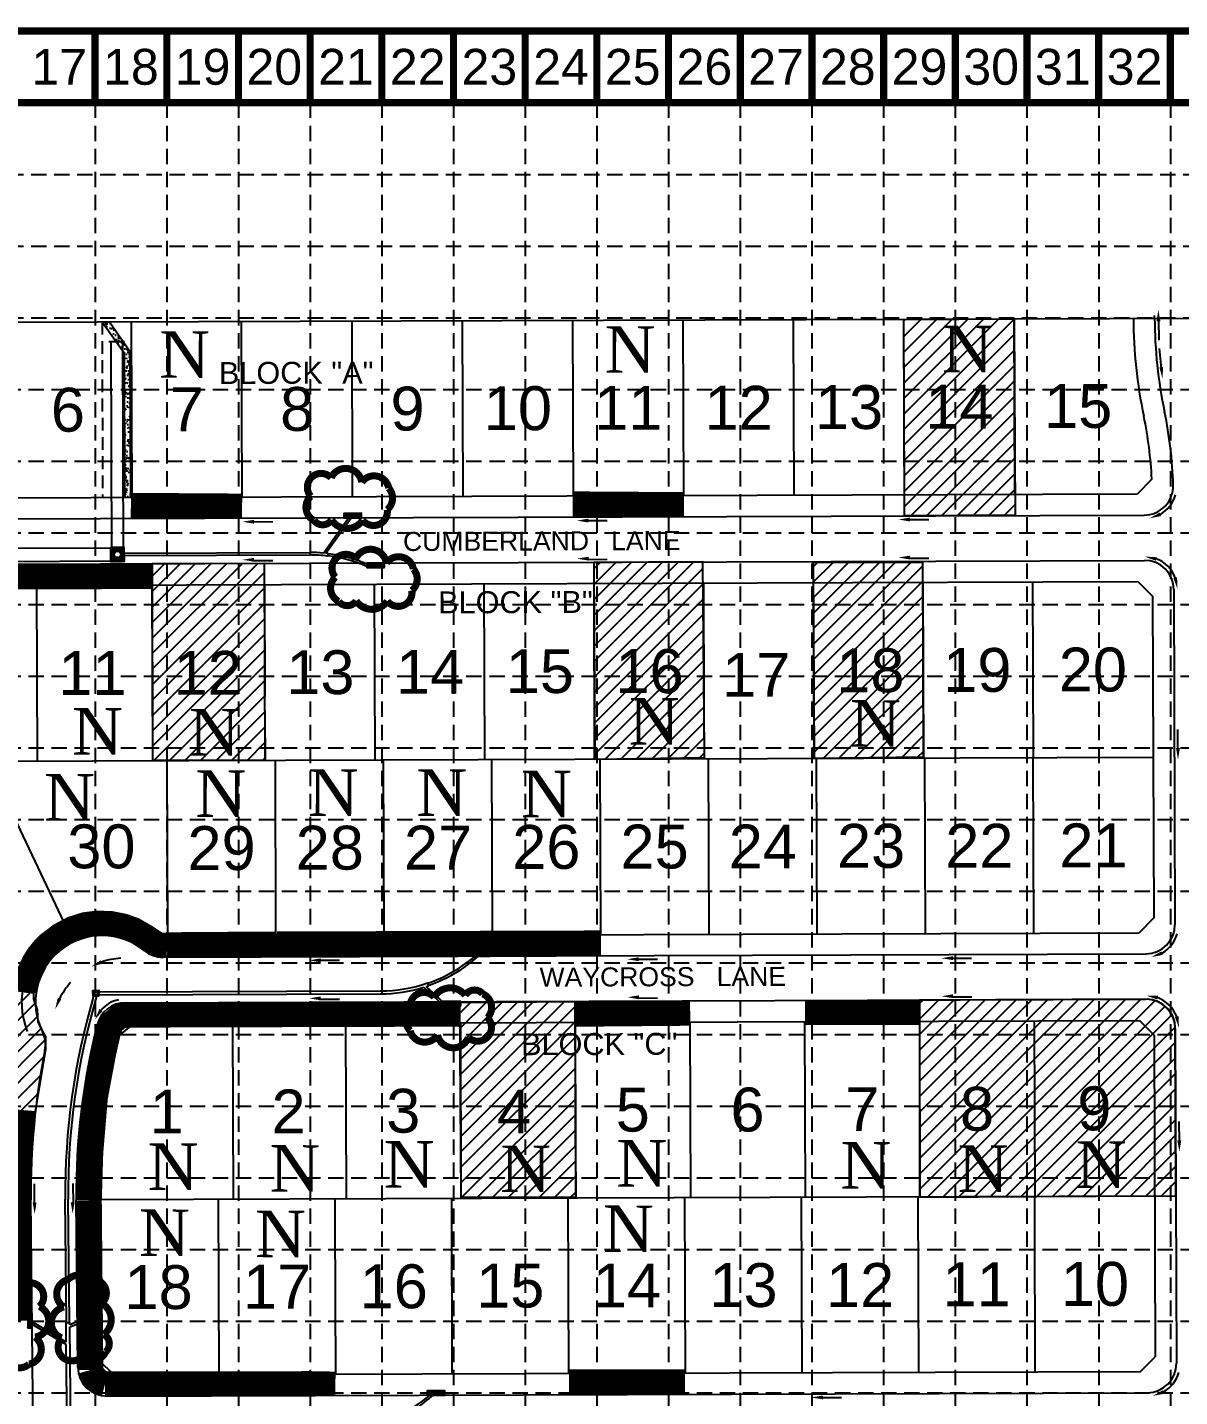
# Model space of a CAD drawing. Header units: feet. Extents: x 2468808 to 2471949, y 7110842 to 7112807.
# Drawn here: x 2469646 to 2470433, y 7111871 to 7112807 of the extents above; entities that cross this region are included whole.
import ezdxf
from ezdxf.enums import TextEntityAlignment as Align

# ---------------------------------------------------------------- set-up
doc = ezdxf.new("R2010")
doc.units = ezdxf.units.FT
doc.header["$LTSCALE"] = 35
doc.header["$MEASUREMENT"] = 0
doc.linetypes.add('HIDDEN', pattern=[0.375, 0.25, -0.125])
doc.linetypes.add('PHANTOM2', pattern=[3.15, 1.9, -0.25, 0.25, -0.25, 0.25, -0.25])
for name, color, linetype in [('AROW', 250, 'CONTINUOUS'), ('BASE', 7, 'CONTINUOUS'), ('BDY', 250, 'PHANTOM2'), ('BLOCKNO', 250, 'CONTINUOUS'), ('EROSION BLANKET', 84, 'CONTINUOUS'), ('ESMT', 250, 'HIDDEN'), ('EXSTM', 250, 'CONTINUOUS'), ('FLOW', 250, 'CONTINUOUS'), ('GRID', 254, 'HIDDEN'), ('INLET PROTECTION', 5, 'CONTINUOUS'), ('LOT', 250, 'CONTINUOUS'), ('LOTNO', 250, 'CONTINUOUS'), ('Newcastle homesites', 194, 'CONTINUOUS'), ('PVMT', 250, 'CONTINUOUS'), ('SODDED LOT', 2, 'CONTINUOUS'), ('SROW', 250, 'CONTINUOUS'), ('STM', 1, 'CONTINUOUS'), ('STRNAMES', 250, 'CONTINUOUS')]:
    doc.layers.add(name, color=color, linetype=linetype)
doc.styles.add('NEWCASTLE', font='TIMES.TTF')
doc.styles.get("Standard").update_dxf_attribs({"font": 'ARIAL.TTF'})
pattern_1 = [(45, (2469099.4552, 7111828.73352), (-0.176776695, 0.176776695), [])]
pattern_2 = [(135, (2470332.1461, 7111171.475), (-0.176776695, -0.176776695), [])]

# ---------------------------------------------------------------- blocks, each defined once
blk = doc.blocks.new('1DB')
at = {"layer": 'FLOW'}
for p, q in [((6.25, 13), (20.07, 13)), ((6.25, -13.5), (20.07, -13.5))]:
    blk.add_line(p, q, dxfattribs=at)
for points in [[(7.28, 11.68), (7.28, 14.32), (-0.62, 13)], [(7.28, -14.32), (7.28, -11.68), (-0.62, -13)]]:
    blk.add_solid(points, dxfattribs=at)

msp = doc.modelspace()

# ---------------------------------------------------------------- hatches: boundary and pattern name
at = {"layer": 'PVMT'}
h = msp.add_hatch(dxfattribs=at)
h.set_pattern_fill('CONCRETE', scale=15, angle=30, style=0)
h.set_pattern_definition([(75, (0.824, 3.074), (-7.50003414, 12.99044019), [2.1213, -4.24275, 1.06065, -6.3639, 2.1213, -5.30330343]), (165, (8.892, 8.598), (-12.99044019, -7.50003414), [2.121315, -3.18195, 1.06065, -5.30325, 2.121315, -7.42472343]), (93.43494882, (0, 0), (-7.4999999993, 12.990381057), [1.677, -6.708, 1.677, -6.708509835]), (146.5650512, (0, 0), (-7.500000005, 12.990381054), [1.677, -6.708, 1.677, -6.708509835]), (30, (-0.75, 1.299), (-7.5, 12.990381057), [0.75, -6, 1.5, -6, 0.75]), (30, (-1.875, 3.248), (-7.5, 12.990381057), [-2.25, 1.5, -6, 0, -5.25, 0]), (30, (-2.25, 3.897), (-7.5, 12.990381057), [-6, 0, -4.5, 1.5, -3, 0]), (30, (-3.375, 5.846), (-7.5, 12.990381057), [-3, 0, -3.75, 1.5, -6.75, 0]), (30, (-4.5, 7.794), (-7.5, 12.990381057), [-3, 1.5, -6, 1.5, -3, 0]), (30, (-6.375, 11.042), (-7.5, 12.990381057), [-2.25, 1.5, -3, 0, -8.25, 0]), (30, (-6.75, 11.691), (-7.5, 12.990381057), [-3, 0, -9, 1.5, -1.5, 0]), (120, (-0.85, 2.973), (-12.990381057, -7.5), [-4.5, 0, -4.5, 0, -6, 0]), (120, (1.949, 1.125), (-12.990381057, -7.5), [-2.25, 1.5, -6, 0, -5.25, 0]), (120, (3.248, 1.875), (-12.990381057, -7.5), [-6, 0, -5.25, 1.5, -2.25, 0]), (120, (10.392, 6), (-12.990381057, -7.5), [-3, 1.5, -7.5, 1.5, -1.5, 0]), (120, (0.549, 2.049), (-12.990381057, -7.5), [-4.5, 0, -5.25, 0, -5.25, 0]), (120, (1.848, 2.799), (-12.990381057, -7.5), [-3.75, 0, -8.25, 0, -3, 0]), (120, (2.772, 4.199), (-12.990381057, -7.5), [-7.5, 0, -2.25, 0, -5.25, 0]), (120, (4.172, 3.275), (-12.990381057, -7.5), [-6.75, 0, -3, 0, -3.75, 0]), (120, (4.346, 5.973), (-12.990381057, -7.5), [-6, 0, -2.25, 0, -6, 0]), (120, (4.62, 6.998), (-12.990381057, -7.5), [-6.75, 0, -3, 0, -5.25, 0]), (120, (7.145, 4.125), (-12.990381057, -7.5), [-9, 0, -3.75, 0, -2.25, 0]), (120, (6.669, 6.449), (-12.990381057, -7.5), [-3, 0, -6, 0, -6, 0]), (120, (7.694, 6.174), (-12.990381057, -7.5), [-6.75, 0, -3.75, 0, -4.5, 0]), (120, (8.718, 5.9), (-12.990381057, -7.5), [-6, 0, -4.5, 0, -4.5, 0]), (120, (9.642, 7.299), (-12.990381057, -7.5), [-4.5, 0, -4.5, 0, -6, 0]), (120, (10.566, 8.699), (-12.990381057, -7.5), [-6, 0, -3, 0, -6, 0]), (120, (10.841, 9.723), (-12.990381057, -7.5), [-2.25, 0, -9, 0, -3.75, 0])])
h.paths.add_polyline_path([(2469712.31, 7112485.53), (2469716.31, 7112485.54), (2469715.97, 7112585.54), (2469701.91, 7112605.49), (2469697.91, 7112605.48), (2469697.91, 7112604.22), (2469711.98, 7112584.27)])
at = {"layer": 'SODDED LOT'}
h = msp.add_hatch(dxfattribs=at)
h.set_pattern_fill('ANSI31', color=256, scale=60, style=0)
h.paths.add_polyline_path([(2471074.5, 7112290.24), (2471164.61, 7112290.54), (2471163.96, 7112435.01), (2471074.15, 7112434.66)])
edge = h.paths.add_edge_path()
edge.add_line((2471343.8, 7111971.44), (2471344.7, 7112114.95))
edge.add_line((2471344.7, 7112114.95), (2471539.87, 7112116.18))
edge.add_arc((2471539.99, 7112097.82), 18.36, 0.66518, 90.36264, ccw=False)
edge.add_line((2471558.35, 7112098.03), (2471558.44, 7111971.6))
edge.add_line((2471558.44, 7111971.6), (2471343.8, 7111971.44))
h.paths.add_polyline_path([(2471733.95, 7111796.93), (2471589.88, 7111797.21), (2471589.6, 7111707.83), (2471733.95, 7111707.27)])
h.paths.add_polyline_path([(2471256.55, 7111650.5), (2471346.65, 7111651.4), (2471345.29, 7111794.43), (2471256.09, 7111794.88)])
h.paths.add_polyline_path([(2470896.14, 7111649.75), (2470986.24, 7111650.18), (2470985.81, 7111794.06), (2470895.5, 7111793.85)])
h.paths.add_polyline_path([(2471075.94, 7111650.02), (2471166.38, 7111650.42), (2471165.98, 7111506.4), (2471076.34, 7111505.2)])
edge = h.paths.add_edge_path()
edge.add_line((2470616.6, 7111503.76), (2470614.57, 7111613.54))
edge.add_line((2470614.57, 7111613.54), (2470751.96, 7111614.46))
edge.add_line((2470751.96, 7111614.46), (2470752.52, 7111524.23))
edge.add_arc((2470733.02, 7111524.11), 19.51, -88.49187, 0.35673, ccw=False)
edge.add_line((2470733.53, 7111504.61), (2470623.66, 7111504.15))
edge.add_line((2470623.66, 7111504.15), (2470616.6, 7111503.76))
h.paths.add_polyline_path([(2470463.61, 7111603.16), (2470613.04, 7111603.43), (2470612.86, 7111756.91), (2470462.93, 7111757.35)])
h.paths.add_polyline_path([(2469852.56, 7111706.18), (2469854.08, 7111571.62), (2469927.93, 7111571.62), (2469926.61, 7111705.99)])
edge = h.paths.add_edge_path()
edge.add_line((2470297.32, 7111740.55), (2470297.26, 7111841.96))
edge.add_line((2470297.26, 7111841.96), (2470411.86, 7111842.43))
edge.add_arc((2470411.94, 7111822.98), 19.45, 2.04806, 90.23599, ccw=False)
edge.add_line((2470431.37, 7111823.68), (2470431.8, 7111741.01))
edge.add_line((2470431.8, 7111741.01), (2470297.32, 7111740.55))
h.paths.add_polyline_path([(2470148.95, 7111841.35), (2470149.53, 7111666.08), (2470223.55, 7111666.35), (2470222.92, 7111841.67)])
h.paths.add_polyline_path([(2470001.09, 7111840.81), (2469926.23, 7111840.4), (2469926.77, 7111706.44), (2470001.47, 7111706.6)])
h.paths.add_polyline_path([(2469683.69, 7111706.18), (2469852.19, 7111706.18), (2469851.39, 7111840.13), (2469708.56, 7111840.13), (2469694.21, 7111838.66), (2469687.03, 7111833.81), (2469682.17, 7111824.5), (2469681.4, 7111811.11), (2469682.35, 7111706.12)])
h.paths.add_polyline_path([(2469381.01, 7112045.7), (2469514.27, 7112044.48), (2469517.52, 7112080.63), (2469651.2, 7112064.38), (2469658.51, 7112108.24), (2469658.51, 7112116.77), (2469656.48, 7112120.02), (2469653.23, 7112126.93), (2469652.82, 7112135.05), (2469650.38, 7112142.36), (2469650.38, 7112146.42), (2469532.96, 7112162.67), (2469523.62, 7112122.46), (2469389.54, 7112138.3), (2469384.67, 7112102.56), (2469381.42, 7112070.88)])
h.paths.add_polyline_path([(2470183.62, 7112307.12), (2470258.33, 7112308.1), (2470258, 7112441.02), (2470182.97, 7112441.02)])
h.paths.add_polyline_path([(2470033.71, 7112306.58), (2470108.63, 7112307.6), (2470107.61, 7112441.33), (2470033.02, 7112440.99)])
h.paths.add_polyline_path([(2469731.5, 7112305.73), (2469808.52, 7112305.95), (2469807.86, 7112440.37), (2469731.08, 7112440.06)])
h.paths.add_polyline_path([(2469437.23, 7112304.73), (2469573.71, 7112305.3), (2469572.86, 7112439.76), (2469497.13, 7112438.91), (2469488.66, 7112437.5), (2469481.59, 7112432.69), (2469477.35, 7112427.05), (2469474.24, 7112416.03)])
h.paths.add_polyline_path([(2470320.44, 7112607.52), (2470321.11, 7112473.23), (2470245.46, 7112472.87), (2470245.08, 7112607.02)])
h.paths.add_polyline_path([(2470255.71, 7112007.18), (2470416.4, 7112007.94), (2470430.92, 7112007.8), (2470430.5, 7112122.83), (2470430.45, 7112123.93), (2470430.28, 7112125.48), (2470430.04, 7112126.7), (2470429.95, 7112127.17), (2470429.65, 7112128.23), (2470429.51, 7112128.71), (2470428.96, 7112130.17), (2470428.29, 7112131.61), (2470427.44, 7112133.03), (2470426.6, 7112134.28), (2470425.56, 7112135.6), (2470424.51, 7112136.68), (2470423.41, 7112137.67), (2470421.96, 7112138.8), (2470420.8, 7112139.55), (2470419.24, 7112140.4), (2470417.84, 7112141.02), (2470416.4, 7112141.53), (2470415.05, 7112141.89), (2470413.14, 7112142.22), (2470411.73, 7112142.37), (2470255.68, 7112141.68)])
h.paths.add_polyline_path([(2470605.08, 7112373.61), (2470460.62, 7112373.35), (2470460.51, 7112450.56), (2470529.82, 7112450.15), (2470604.97, 7112450.55)])
h = msp.add_hatch(dxfattribs=at)
h.set_pattern_fill('ANSI31', color=2, scale=60, style=0)
h.paths.add_polyline_path([(2470255.71, 7112007.18), (2470416.4, 7112007.94), (2470430.92, 7112007.8), (2470430.5, 7112122.83), (2470430.45, 7112123.93), (2470430.28, 7112125.48), (2470430.04, 7112126.7), (2470429.95, 7112127.17), (2470429.65, 7112128.23), (2470429.51, 7112128.71), (2470428.96, 7112130.17), (2470428.29, 7112131.61), (2470427.44, 7112133.03), (2470426.6, 7112134.28), (2470425.56, 7112135.6), (2470424.51, 7112136.68), (2470423.41, 7112137.67), (2470421.96, 7112138.8), (2470420.8, 7112139.55), (2470419.24, 7112140.4), (2470417.84, 7112141.02), (2470416.4, 7112141.53), (2470415.05, 7112141.89), (2470413.14, 7112142.22), (2470411.73, 7112142.37), (2470255.68, 7112141.68)])
h.paths.add_polyline_path([(2470605.08, 7112373.61), (2470460.62, 7112373.35), (2470460.51, 7112450.56), (2470529.82, 7112450.15), (2470604.97, 7112450.55)])
h = msp.add_hatch(dxfattribs=at)
h.set_pattern_fill('ANSI31', color=256, scale=60, style=0)
h.paths.add_polyline_path([(2470020.12, 7112140.9), (2470020.45, 7112006.75), (2469942.39, 7112006.75), (2469941.4, 7112140.24)])
at = {"layer": 'STM'}
h = msp.add_hatch(dxfattribs=at)
h.set_pattern_fill('ANSI31', color=5, scale=2, style=0)
h.set_pattern_definition(pattern_1)
h.paths.add_polyline_path([(2469874.26, 7112471.58), (2469874.25, 7112474.58), (2469862.25, 7112474.54), (2469862.26, 7112471.54)])
h = msp.add_hatch(dxfattribs=at)
h.set_pattern_fill('ANSI31', color=5, scale=2, style=0)
h.set_pattern_definition(pattern_1)
h.paths.add_polyline_path([(2469702.93, 7112451.49), (2469711.93, 7112451.53), (2469711.97, 7112441.53), (2469702.97, 7112441.49)])
edge = h.paths.add_edge_path(flags=16)
edge.add_arc((2469707.45, 7112446.51), 2.25, 0, 360)
h = msp.add_hatch(dxfattribs=at)
h.set_pattern_fill('ANSI31', color=5, scale=2, style=0)
h.set_pattern_definition(pattern_1)
h.paths.add_polyline_path([(2469889.94, 7112437.63), (2469889.93, 7112440.63), (2469877.93, 7112440.59), (2469877.94, 7112437.59)])
h = msp.add_hatch(dxfattribs=at)
h.set_pattern_fill('ANSI31', color=5, scale=2, angle=90, style=0)
h.set_pattern_definition([(135, (2470472.32865, 7111171.9531), (-0.176776695, -0.176776695), [])])
h.paths.add_polyline_path([(2469962.02, 7112174.88), (2469950.02, 7112174.84), (2469950.03, 7112171.84), (2469962.03, 7112171.88)])
h = msp.add_hatch(dxfattribs=at)
h.set_pattern_fill('ANSI31', color=5, angle=90, style=0)
h.set_pattern_definition([(135, (2470332.14611, 7111273.04928), (-0.088388348, -0.088388348), [])])
h.paths.add_polyline_path([(2469694.76, 7112144.47), (2469690.76, 7112144.45), (2469690.74, 7112148.45), (2469694.74, 7112148.47)])
edge = h.paths.add_edge_path(flags=16)
edge.add_arc((2469692.75, 7112146.46), 1.25, 0, 360)
h = msp.add_hatch(dxfattribs=at)
h.set_pattern_fill('ANSI31', color=5, scale=2, angle=90, style=0)
h.set_pattern_definition([(135, (2470482.12803, 7111171.9865), (-0.176776695, -0.176776695), [])])
h.paths.add_polyline_path([(2469942.14, 7112140.81), (2469930.14, 7112140.77), (2469930.15, 7112137.77), (2469942.15, 7112137.81)])
h = msp.add_hatch(dxfattribs=at)
h.set_pattern_fill('ANSI31', color=5, scale=2, angle=90, style=0)
h.set_pattern_definition(pattern_2)
h.paths.add_polyline_path([(2469649.14, 7111917.85), (2469649.05, 7111927.85), (2469646.05, 7111927.83), (2469646.14, 7111917.83)])
h = msp.add_hatch(dxfattribs=at)
h.set_pattern_fill('ANSI31', color=5, scale=2, angle=90, style=0)
h.set_pattern_definition(pattern_2)
h.paths.add_polyline_path([(2469683.14, 7111918.18), (2469683.05, 7111928.18), (2469680.05, 7111928.15), (2469680.14, 7111918.15)])
h = msp.add_hatch(dxfattribs=at)
h.set_pattern_fill('ANSI31', color=5, scale=2, angle=90, style=0)
h.set_pattern_definition([(135, (2470480.14525, 7111171.97975), (-0.176776695, -0.176776695), [])])
h.paths.add_polyline_path([(2469931.19, 7111871.77), (2469931.18, 7111874.77), (2469919.18, 7111874.73), (2469919.19, 7111871.73)])

# ---------------------------------------------------------------- linework, layer by layer
at = {"layer": 'AROW', "color": 7}
for p, q in [((2469452.5, 7112304.64), (2470415.39, 7112307.92)), ((2469693.8, 7112005.46), (2470416.41, 7112007.93))]:
    msp.add_line(p, q, dxfattribs=at)
at = {"layer": 'BASE', "const_width": 4.9}
for points in [[(2468810.16, 7110844.33), (2471946.16, 7110844.33), (2471946.16, 7112804.33), (2468810.16, 7112804.33)], [(2468859.16, 7110893.33), (2471897.16, 7110893.33), (2471897.16, 7112755.33), (2468859.16, 7112755.33)]]:
    msp.add_lwpolyline(points, close=True, dxfattribs=at)
for points in [[(2469692.16, 7112755.33), (2469692.16, 7112804.33)], [(2469741.16, 7112755.33), (2469741.16, 7112804.33)], [(2469790.16, 7112755.33), (2469790.16, 7112804.33)], [(2469839.16, 7112755.33), (2469839.16, 7112804.33)], [(2469888.16, 7112755.33), (2469888.16, 7112804.33)], [(2469937.16, 7112755.33), (2469937.16, 7112804.33)], [(2469986.16, 7112755.33), (2469986.16, 7112804.33)], [(2470035.16, 7112755.33), (2470035.16, 7112804.33)], [(2470084.16, 7112755.33), (2470084.16, 7112804.33)], [(2470133.16, 7112755.33), (2470133.16, 7112804.33)], [(2470182.16, 7112755.33), (2470182.16, 7112804.33)], [(2470231.16, 7112755.33), (2470231.16, 7112804.33)], [(2470280.16, 7112755.33), (2470280.16, 7112804.33)], [(2470329.16, 7112755.33), (2470329.16, 7112804.33)], [(2470378.16, 7112755.33), (2470378.16, 7112804.33)], [(2470427.16, 7112755.33), (2470427.16, 7112804.33)]]:
    msp.add_lwpolyline(points, dxfattribs=at)
at = {"layer": 'BDY', "color": 7, "linetype": 'Continuous'}
msp.add_line((2469318.21, 7112604.18), (2470604.37, 7112608.57), dxfattribs=at)
at = {"layer": 'EROSION BLANKET', "const_width": 17}
for points in [[(2470018.63, 7112481.07), (2470094.7, 7112480.55)], [(2469716.62, 7112480.07), (2469792.69, 7112479.56)], [(2469730.83, 7112431.3), (2469573.39, 7112430.94)], [(2469740.97, 7112179.34), (2469737.11, 7112179.34), (2469735.31, 7112179.68), (2469732.49, 7112181.48), (2469727.18, 7112184.99), (2469718.75, 7112189.87), (2469711.64, 7112192.44), (2469703.08, 7112194.15), (2469693.58, 7112194.49), (2469685.1, 7112193.38), (2469676.62, 7112190.64), (2469668.57, 7112186.36), (2469660.24, 7112180.09), (2469657.42, 7112177.36), (2469653.05, 7112171.96), (2469650.22, 7112167.34), (2469646.89, 7112160.07), (2469645, 7112154.59), (2469644.14, 7112150.39), (2469643.72, 7112147.91)], [(2469816.45, 7112180.2), (2470037.99, 7112180.91)], [(2469740.95, 7112179.66), (2469816.45, 7112180.2)], [(2469688.26, 7112004.55), (2469689.26, 7112037.53), (2469692.43, 7112075.46), (2469698.16, 7112105.87), (2469701.37, 7112120.17), (2469703.55, 7112126.08), (2469708.94, 7112130.44), (2469713.5, 7112131.47), (2469941.69, 7112132.15)], [(2470020.26, 7112132.07), (2470098.94, 7112132.76)], [(2470177.5, 7112133.2), (2470255.6, 7112133.28), (2470255.6, 7112133.28)], [(2469639.51, 7111996.35), (2469639.67, 7112011.33), (2469640.32, 7112039.41), (2469642.58, 7112066.62)], [(2469640.01, 7111922.71), (2469639.51, 7111996.51)], [(2470095.5, 7111880.85), (2470016.05, 7111880.79)]]:
    msp.add_lwpolyline(points, dxfattribs=at)
msp.add_lwpolyline([(2469856.43, 7111879.31), (2469840.14, 7111879.62), (2469699.03, 7111879.54, -0.265026), (2469689.32, 7111889.01), (2469688.26, 7112004.55)], format="xyb", dxfattribs=at)
at = {"layer": 'ESMT', "color": 7}
msp.add_line((2469696.91, 7112605.48), (2469697.32, 7112485.48), dxfattribs=at)
at = {"layer": 'EXSTM', "color": 7}
msp.add_line((2469701.53, 7112591.96), (2469712.38, 7112592), dxfattribs=at)
at = {"layer": 'FLOW', "color": 7}
for centre, radius, start, end in [((2470409.16, 7112493.4), 22.5, 299.79969, 343.91336), ((2470409.5, 7112422.4), 22.5, 21.1882, 69.30881), ((2470410.28, 7112193.41), 22.5, 299.79969, 343.91336), ((2469712.95, 7112120.03), 50.5, 93.64041, 108.84437), ((2469712.95, 7112120.03), 50.5, 138.09663, 153.33121), ((2470410.52, 7112122.41), 22.5, 21.1882, 69.30881), ((2469712.95, 7112120.03), 22.5, 102.47088, 137.90675)]:
    msp.add_arc(centre, radius, start, end, dxfattribs=at)
for points in [[(2470419.9, 7112475.1), (2470420.78, 7112472.66), (2470413.01, 7112471.23)], [(2470417.24, 7112442.17), (2470417.72, 7112444.72), (2470409.81, 7112444.9)], [(2470431.75, 7112430.79), (2470429.2, 7112430.28), (2470432, 7112422.89)], [(2470421.02, 7112175.1), (2470421.9, 7112172.66), (2470414.13, 7112171.23)], [(2469697.15, 7112166.63), (2469696.13, 7112169.02), (2469689.47, 7112164.74)], [(2469669.02, 7112142.21), (2469666.62, 7112143.19), (2469664.87, 7112135.48)], [(2470418.26, 7112142.17), (2470418.74, 7112144.73), (2470410.84, 7112144.9)], [(2469697.37, 7112134.44), (2469695.16, 7112135.83), (2469692.11, 7112128.53)], [(2470432.78, 7112130.79), (2470430.23, 7112130.28), (2470433.02, 7112122.89)], [(2470422.04, 7111875.11), (2470422.93, 7111872.66), (2470415.15, 7111871.23)]]:
    msp.add_solid(points, dxfattribs=at)
at = {"layer": 'GRID', "color": 252, "linetype": 'HIDDEN', "ltscale": 1.2}
for p, q in [((2469692.16, 7112755.33), (2469692.16, 7111040.11)), ((2469741.16, 7112755.33), (2469741.16, 7111040.11)), ((2469790.16, 7112755.33), (2469790.16, 7111040.11)), ((2469839.16, 7112755.33), (2469839.16, 7111040.11)), ((2469888.16, 7112755.33), (2469888.16, 7111040.11)), ((2469937.16, 7112755.33), (2469937.16, 7111040.11)), ((2469986.16, 7112755.33), (2469986.16, 7111040.11)), ((2470035.16, 7112755.33), (2470035.16, 7111040.11)), ((2470084.16, 7112755.33), (2470084.16, 7111040.11)), ((2470133.16, 7112755.33), (2470133.16, 7111040.11)), ((2470182.16, 7112755.33), (2470182.16, 7111040.11)), ((2470231.16, 7112755.33), (2470231.16, 7111040.11)), ((2470280.16, 7112755.33), (2470280.16, 7111040.11)), ((2470329.16, 7112755.33), (2470329.16, 7111040.11)), ((2470378.16, 7112755.33), (2470378.16, 7111040.11)), ((2470427.16, 7112755.33), (2470427.16, 7111040.11)), ((2468860.97, 7112706.17), (2471898.97, 7112706.17)), ((2468860.97, 7112657.17), (2471898.97, 7112657.17)), ((2468860.97, 7112608.17), (2471898.97, 7112608.17)), ((2468859.16, 7112559.33), (2471897.16, 7112559.33)), ((2468859.16, 7112510.33), (2471897.16, 7112510.33)), ((2468859.16, 7112461.33), (2471897.16, 7112461.33)), ((2468859.16, 7112412.33), (2471897.16, 7112412.33)), ((2468859.16, 7112363.33), (2471897.16, 7112363.33)), ((2468859.16, 7112314.33), (2471897.16, 7112314.33)), ((2468859.16, 7112265.33), (2471897.16, 7112265.33)), ((2468859.16, 7112216.33), (2471897.16, 7112216.33)), ((2468859.16, 7112167.33), (2471897.16, 7112167.33)), ((2468859.16, 7112118.33), (2471897.16, 7112118.33)), ((2468859.16, 7112069.33), (2471897.16, 7112069.33)), ((2468859.16, 7112020.33), (2471897.16, 7112020.33)), ((2468859.16, 7111971.33), (2471897.16, 7111971.33)), ((2468859.16, 7111922.33), (2471897.16, 7111922.33)), ((2468859.16, 7111873.33), (2471897.16, 7111873.33))]:
    msp.add_line(p, q, dxfattribs=at)
at = {"layer": 'INLET PROTECTION', "color": 170, "ltscale": 100, "const_width": 4.82}
for points in [[(2469875.05, 7112469.85, 0.520567), (2469875.05, 7112469.85, 0.765195), (2469891.88, 7112477.04, 0.417879), (2469892.91, 7112491.81, 0.6649), (2469874.44, 7112495.82, 0.744833), (2469853.52, 7112498.91, 0.975642), (2469839.57, 7112486.19, 0.520567), (2469841.82, 7112469.68, 0.520567), (2469853.84, 7112470.02, 0.540264), (2469875.05, 7112469.85)], [(2469891.88, 7112414.58, 0.520567), (2469891.88, 7112414.58, 0.765195), (2469908.71, 7112421.77, 0.417879), (2469909.73, 7112436.54, 0.6649), (2469891.26, 7112440.55, 0.744833), (2469870.34, 7112443.64, 0.975642), (2469856.4, 7112430.92, 0.520567), (2469858.64, 7112414.41, 0.520567), (2469870.67, 7112414.75, 0.540264), (2469891.88, 7112414.58)], [(2469923.98, 7112143.85, 0.520567), (2469923.98, 7112143.85, 0.765195), (2469907.63, 7112135.62, 0.417879), (2469907.53, 7112120.81, 0.6649), (2469926.21, 7112117.96, 0.744833), (2469947.28, 7112116.19, 0.975642), (2469960.41, 7112129.75, 0.520567), (2469957.14, 7112146.09, 0.520567), (2469945.16, 7112145, 0.540264), (2469923.98, 7112143.85)], [(2469696.78, 7111934.45, 0.520567), (2469696.78, 7111934.45, 0.765195), (2469688.39, 7111950.71, 0.417879), (2469673.58, 7111950.67, 0.6649), (2469670.91, 7111931.96, 0.744833), (2469669.35, 7111910.87, 0.975642), (2469683.04, 7111897.88, 0.520567), (2469699.35, 7111901.31, 0.520567), (2469698.14, 7111913.28, 0.540264), (2469696.78, 7111934.45)], [(2469625.08, 7111910.78, 0.520567), (2469625.08, 7111910.78, 0.765195), (2469632.28, 7111893.95, 0.417879), (2469647.05, 7111892.92, 0.6649), (2469651.06, 7111911.39, 0.744833), (2469654.14, 7111932.31, 0.975642), (2469641.43, 7111946.26, 0.520567), (2469624.92, 7111944.01, 0.520567), (2469625.26, 7111931.99, 0.540264), (2469625.08, 7111910.78)]]:
    msp.add_lwpolyline(points, format="xyb", close=True, dxfattribs=at)
at = {"layer": 'LOT', "color": 7}
for p, q in [((2469716.91, 7112605.54), (2469717.31, 7112485.54)), ((2469792.76, 7112485.8), (2469792.35, 7112605.8)), ((2469868.21, 7112486.06), (2469867.8, 7112606.06)), ((2469943.66, 7112486.32), (2469943.25, 7112606.32)), ((2470019.1, 7112486.57), (2470018.69, 7112606.57)), ((2470094.55, 7112486.83), (2470094.14, 7112606.83)), ((2470170, 7112487.09), (2470169.59, 7112607.09)), ((2470245.44, 7112487.35), (2470245.04, 7112607.34)), ((2470320.89, 7112487.6), (2470320.48, 7112607.6)), ((2469652.17, 7112425.32), (2469652.58, 7112305.32)), ((2469730.98, 7112425.59), (2469731.39, 7112305.59)), ((2469807.98, 7112425.85), (2469808.24, 7112349.45)), ((2469882.98, 7112426.11), (2469883.39, 7112306.11)), ((2469957.98, 7112426.36), (2469958.39, 7112306.37)), ((2470032.98, 7112426.62), (2470033.39, 7112306.62)), ((2470107.98, 7112426.88), (2470108.29, 7112343.28)), ((2470182.98, 7112427.13), (2470183.39, 7112307.13)), ((2470257.98, 7112427.39), (2470258.39, 7112307.39)), ((2470332.98, 7112427.64), (2470333.39, 7112307.64)), ((2470108.27, 7112343.27), (2470108.39, 7112306.88)), ((2469808.34, 7112321.12), (2469808.39, 7112305.85)), ((2469741.8, 7112185.63), (2469741.39, 7112305.63)), ((2469815.8, 7112185.88), (2469815.39, 7112305.88)), ((2469889.8, 7112186.13), (2469889.39, 7112306.13)), ((2469963.8, 7112186.38), (2469963.39, 7112306.38)), ((2470037.8, 7112186.64), (2470037.39, 7112306.63)), ((2470111.8, 7112186.89), (2470111.39, 7112306.89)), ((2470185.8, 7112187.14), (2470185.39, 7112307.14)), ((2470259.8, 7112187.39), (2470259.39, 7112307.39)), ((2470333.8, 7112187.64), (2470333.39, 7112307.64)), ((2469673.32, 7112190.13), (2469634.95, 7112271.02)), ((2469786.21, 7112125.78), (2469786.62, 7112005.78)), ((2469863.41, 7112126.04), (2469863.82, 7112006.04)), ((2469941.84, 7112126.31), (2469942.25, 7112006.31)), ((2470020.27, 7112126.58), (2470020.57, 7112042.7)), ((2470098.71, 7112126.84), (2470099.12, 7112006.84)), ((2470177.14, 7112127.11), (2470177.55, 7112007.11)), ((2470255.57, 7112127.38), (2470255.98, 7112007.38)), ((2470334, 7112127.65), (2470334.41, 7112007.65)), ((2470020.56, 7112042.66), (2470020.68, 7112006.58)), ((2469776.96, 7111885.74), (2469776.55, 7112005.74)), ((2469856.3, 7111990.69), (2469856.24, 7112006.02)), ((2469936.35, 7111886.29), (2469935.94, 7112006.29)), ((2470016.04, 7111886.56), (2470015.63, 7112006.56)), ((2470095.74, 7111886.83), (2470095.33, 7112006.83)), ((2470175.43, 7111887.1), (2470175.02, 7112007.1)), ((2470255.13, 7111887.37), (2470254.72, 7112007.37)), ((2470334.46, 7111993.32), (2470334.41, 7112007.65)), ((2470334.82, 7111887.65), (2470334.45, 7111993.49)), ((2469856.65, 7111886.02), (2469856.31, 7111990.74))]:
    msp.add_line(p, q, dxfattribs=at)
at = {"layer": 'PVMT', "color": 7}
for p, q in [((2469697.91, 7112604.22), (2469697.91, 7112605.48)), ((2469697.91, 7112604.22), (2469711.98, 7112584.27)), ((2469701.91, 7112605.49), (2469715.97, 7112585.54)), ((2470416.4, 7112607.93), (2470416.39, 7112609.74)), ((2469711.98, 7112584.27), (2469712.31, 7112485.53)), ((2469715.97, 7112585.54), (2469716.31, 7112485.54)), ((2469521.31, 7112470.38), (2470409.23, 7112473.4)), ((2469495.36, 7112439.29), (2470409.43, 7112442.4)), ((2470429.5, 7112422.47), (2470430.28, 7112193.47)), ((2469738.57, 7112171.11), (2470410.35, 7112173.41)), ((2469712.88, 7112140.03), (2470410.45, 7112142.41)), ((2470430.52, 7112122.47), (2470431.3, 7111893.48)), ((2469652.27, 7111593.38), (2469648.3, 7112005.4)), ((2469680.41, 7111890.79), (2469679.3, 7112005.32)), ((2469700.47, 7111870.98), (2470411.37, 7111873.41))]:
    msp.add_line(p, q, dxfattribs=at)
for centre, radius, start, end in [((2470731.9, 7112609.01), 315.5, 180.19541, 191.89469), ((2470144.78, 7112485.34), 284.5, 1.74768, 11.89469), ((2470409.16, 7112493.4), 20, 270.19541, 1.74768), ((2470409.5, 7112422.4), 20, 0.19541, 90.19541), ((2470410.28, 7112193.41), 20, 270.19541, 0.19541), ((2469696.96, 7112140.47), 45.5, 50.63849, 206.32402), ((2469738.5, 7112191.11), 20, 230.63849, 270.19541), ((2469712.95, 7112120.03), 20, 90.19541, 165.83556), ((2470410.52, 7112122.41), 20, 0.19541, 90.19541), ((2470148.78, 7112010.03), 469.5, 165.83556, 180.57558), ((2469638.25, 7112111.43), 20, 348.76678, 26.32402), ((2470148.78, 7112010.03), 500.5, 168.76678, 180.55207), ((2469700.41, 7111890.98), 20, 180.55207, 270.19541), ((2470411.3, 7111893.41), 20, 270.19541, 0.19541), ((2470411.3, 7111893.41), 22.5, 299.79969, 343.91336)]:
    msp.add_arc(centre, radius, start, end, dxfattribs=at)
at = {"layer": 'SODDED LOT'}
for points in [[(2470320.44, 7112607.52), (2470321.11, 7112473.23), (2470245.46, 7112472.87), (2470245.08, 7112607.02)], [(2469731.5, 7112305.73), (2469808.52, 7112305.95), (2469807.86, 7112440.37), (2469731.08, 7112440.06)], [(2470033.71, 7112306.58), (2470108.63, 7112307.6), (2470107.61, 7112441.33), (2470033.02, 7112440.99)], [(2470183.62, 7112307.12), (2470258.33, 7112308.1), (2470258, 7112441.02), (2470182.97, 7112441.02)], [(2469381.01, 7112045.7), (2469514.27, 7112044.48), (2469517.52, 7112080.63), (2469651.2, 7112064.38), (2469658.51, 7112108.24), (2469658.51, 7112116.77), (2469656.48, 7112120.02), (2469653.23, 7112126.93), (2469652.82, 7112135.05), (2469650.38, 7112142.36), (2469650.38, 7112146.42), (2469532.96, 7112162.67), (2469523.62, 7112122.46), (2469389.54, 7112138.3), (2469384.67, 7112102.56), (2469381.42, 7112070.88)], [(2470020.12, 7112140.9), (2470020.45, 7112006.75), (2469942.39, 7112006.75), (2469941.4, 7112140.24)], [(2470255.71, 7112007.18), (2470416.4, 7112007.94), (2470430.92, 7112007.8), (2470430.5, 7112122.83), (2470430.45, 7112123.93), (2470430.28, 7112125.48), (2470430.04, 7112126.7), (2470429.95, 7112127.17), (2470429.65, 7112128.23), (2470429.51, 7112128.71), (2470428.96, 7112130.17), (2470428.29, 7112131.61), (2470427.44, 7112133.03), (2470426.6, 7112134.28), (2470425.56, 7112135.6), (2470424.51, 7112136.68), (2470423.41, 7112137.67), (2470421.96, 7112138.8), (2470420.8, 7112139.55), (2470419.24, 7112140.4), (2470417.84, 7112141.02), (2470416.4, 7112141.53), (2470415.05, 7112141.89), (2470413.14, 7112142.22), (2470411.73, 7112142.37), (2470255.68, 7112141.68)]]:
    msp.add_lwpolyline(points, close=True, dxfattribs=at)
at = {"layer": 'SROW', "color": 7}
for p, q in [((2470414.49, 7112497.92), (2470404.77, 7112487.89)), ((2469511.17, 7112484.84), (2470404.77, 7112487.89)), ((2469501.23, 7112424.81), (2470404.98, 7112427.89)), ((2470404.98, 7112427.89), (2470415.01, 7112417.92)), ((2470415.01, 7112417.92), (2470415.76, 7112197.92)), ((2470415.76, 7112197.92), (2470405.8, 7112187.89)), ((2469728.43, 7112185.58), (2470405.8, 7112187.89)), ((2469706.25, 7112115.81), (2469718.68, 7112125.55)), ((2469718.68, 7112125.55), (2470406, 7112127.89)), ((2470406, 7112127.89), (2470416.04, 7112117.92)), ((2470416.04, 7112117.92), (2470416.79, 7111897.93)), ((2469694.86, 7111895.46), (2469693.8, 7112005.46)), ((2469704.96, 7111885.5), (2469694.86, 7111895.46)), ((2470406.82, 7111887.89), (2470416.79, 7111897.93)), ((2469704.96, 7111885.5), (2470406.82, 7111887.89))]:
    msp.add_line(p, q, dxfattribs=at)
for centre, radius, start, end in [((2470731.9, 7112609.01), 330, 180.19541, 191.89469), ((2470144.78, 7112485.34), 270, 2.67092, 11.89469), ((2469696.96, 7112140.47), 55, 55.0986, 201.39111), ((2470148.78, 7112010.03), 455, 166.55657, 180.57558)]:
    msp.add_arc(centre, radius, start, end, dxfattribs=at)
at = {"layer": 'STM', "color": 5}
for p, q in [((2469702.95, 7112591.97), (2469710.95, 7112591.99)), ((2469702.95, 7112591.97), (2469703.45, 7112446.5)), ((2469710.95, 7112591.99), (2469711.45, 7112445.65)), ((2469848.19, 7112447.42), (2469865.34, 7112471.55)), ((2469849.91, 7112447.25), (2469867.18, 7112471.56)), ((2469555.55, 7112450.49), (2469707.43, 7112451.01)), ((2469711.45, 7112447.4), (2469838.72, 7112447.83)), ((2469711.45, 7112445.65), (2469838.72, 7112446.08)), ((2469851.34, 7112445.32), (2469851.56, 7112447.06)), ((2469565.98, 7112441.53), (2469711.46, 7112442.02)), ((2469919.42, 7112153.51), (2469920.07, 7112151.62)), ((2469694.75, 7112147.47), (2469887.14, 7112148.12)), ((2469694.75, 7112145.47), (2469887.15, 7112146.12)), ((2469916.91, 7112150.59), (2469930.15, 7112138.24)), ((2469918.55, 7112151.11), (2469930.14, 7112140.3)), ((2469672.61, 7111921.37), (2469671.8, 7112005.44)), ((2469674.61, 7111921.39), (2469673.8, 7112005.46)), ((2469672.49, 7111908), (2469649.11, 7111921.73)), ((2469672.51, 7111906.25), (2469649.12, 7111919.98)), ((2469672.36, 7111921.37), (2469674.86, 7111921.4)), ((2469672.49, 7111908), (2469672.36, 7111921.37)), ((2469674.88, 7111919.73), (2469674.86, 7111921.4)), ((2469680.11, 7111921.97), (2469674.88, 7111919.73)), ((2469680.12, 7111920.34), (2469674.89, 7111918.1)), ((2469675.67, 7111837.4), (2469674.89, 7111918.1)), ((2469673.17, 7111837.38), (2469672.51, 7111906.25))]:
    msp.add_line(p, q, dxfattribs=at)
for points in [[(2469874.26, 7112471.58), (2469874.25, 7112474.58), (2469862.25, 7112474.54), (2469862.26, 7112471.54)], [(2469702.93, 7112451.49), (2469711.93, 7112451.53), (2469711.97, 7112441.53), (2469702.97, 7112441.49)], [(2469889.94, 7112437.63), (2469889.93, 7112440.63), (2469877.93, 7112440.59), (2469877.94, 7112437.59)], [(2469962.02, 7112174.88), (2469950.02, 7112174.84), (2469950.03, 7112171.84), (2469962.03, 7112171.88)], [(2469694.76, 7112144.47), (2469690.76, 7112144.45), (2469690.74, 7112148.45), (2469694.74, 7112148.47)], [(2469942.14, 7112140.81), (2469930.14, 7112140.77), (2469930.15, 7112137.77), (2469942.15, 7112137.81)], [(2469649.14, 7111917.85), (2469649.05, 7111927.85), (2469646.05, 7111927.83), (2469646.14, 7111917.83)], [(2469683.14, 7111918.18), (2469683.05, 7111928.18), (2469680.05, 7111928.15), (2469680.14, 7111918.15)], [(2469931.19, 7111871.77), (2469931.18, 7111874.77), (2469919.18, 7111874.73), (2469919.19, 7111871.73)]]:
    msp.add_lwpolyline(points, close=True, dxfattribs=at)
for centre, radius in [((2469707.45, 7112446.51), 2.25), ((2469692.75, 7112146.46), 1.25)]:
    msp.add_circle(centre, radius, dxfattribs=at)
for centre, radius, start, end in [((2469839.06, 7112346.96), 100.88, 84.80558, 90.19572), ((2469839.06, 7112346.96), 99.12, 82.88148, 90.19572), ((2469839.06, 7112346.96), 100.88, 82.88148, 83.82467), ((2469839.06, 7112346.96), 99.25, 66.93692, 82.88148), ((2469839.06, 7112346.96), 100.75, 67.30306, 82.88148), ((2469887.2, 7112247.12), 99.25, 288.98834, 310.66899), ((2469887.2, 7112247.12), 100.75, 288.98834, 311.65874), ((2469887.2, 7112247.12), 99, 269.96504, 288.98834), ((2470148.78, 7112010.03), 477, 163.63195, 180.55207), ((2470148.78, 7112010.03), 475, 163.56019, 180.55207), ((2469887.2, 7112247.12), 101, 269.96733, 287.10323), ((2469887.2, 7112247.12), 101, 288.07998, 288.98834), ((2469856.94, 7111947.52), 99.25, 293.39756, 310.22226), ((2469856.94, 7111947.52), 100.75, 293.39756, 311.22746)]:
    msp.add_arc(centre, radius, start, end, dxfattribs=at)

# ---------------------------------------------------------------- block references
at = {"layer": 'FLOW', "color": 7, "xscale": -1, "rotation": 90.97789932843452}
msp.add_blockref('1DB', (2470431.93, 7112613.3), dxfattribs=at)
at = {"layer": 'FLOW', "color": 7}
for p, rotation in [((2470434.63, 7112568.63), 95.93569197839405), ((2470022.16, 7112456.58), 0.1954054720699194), ((2470241.96, 7112457.33), 0.1954054720699194), ((2469793.57, 7112455.8), 0.1954054720699194), ((2470445.39, 7112306.82), 90.19540546943291), ((2470056.59, 7112156.7), 0.1954054710379438), ((2470271.28, 7112157.43), 0.1954054710379438), ((2469839.11, 7112155.96), 0.1954054710379438), ((2470446.31, 7112038.66), 90.19540546943291), ((2469663.89, 7111996.23), 90.55206603344571), ((2470182.38, 7111857.13), 0.1954054710379438)]:
    msp.add_blockref('1DB', p, dxfattribs=dict(at, rotation=rotation))

# ---------------------------------------------------------------- texts
at = {"layer": 'BASE'}
for s, p in [('17', (2469667.66, 7112779.83)), ('18', (2469716.66, 7112779.83)), ('19', (2469765.66, 7112779.83)), ('20', (2469814.66, 7112779.83)), ('21', (2469863.66, 7112779.83)), ('22', (2469912.66, 7112779.83)), ('23', (2469961.66, 7112779.83)), ('24', (2470010.66, 7112779.83)), ('25', (2470059.66, 7112779.83)), ('26', (2470108.66, 7112779.83)), ('27', (2470157.66, 7112779.83)), ('28', (2470206.66, 7112779.83)), ('29', (2470255.66, 7112779.83)), ('30', (2470304.66, 7112779.83)), ('31', (2470353.66, 7112779.83)), ('32', (2470402.66, 7112779.83))]:
    msp.add_text(s, height=24.5, dxfattribs=at).set_placement(p, align=Align.MIDDLE_CENTER)
at = {"layer": 'BLOCKNO', "color": 7}
for s, p in [('BLOCK "A"', (2469829.65, 7112570.64)), ('BLOCK "B"', (2469979.51, 7112413.85)), ('BLOCK "C"', (2470036.76, 7112111.78))]:
    msp.add_text(s, height=15, rotation=0.19541, dxfattribs=at).set_placement(p, align=Align.MIDDLE)
at = {"layer": 'LOTNO', "color": 7}
for s, p in [('6', (2469673.61, 7112545.4)), ('7', (2469754.83, 7112545.67)), ('8', (2469830.28, 7112545.93)), ('9', (2469905.73, 7112546.19)), ('10', (2469981.18, 7112546.44)), ('11', (2470056.62, 7112546.7)), ('12', (2470132.07, 7112546.96)), ('13', (2470207.52, 7112547.22)), ('14', (2470282.96, 7112547.47)), ('15', (2470364.15, 7112547.75)), ('11', (2469690.36, 7112365.45)), ('12', (2469769.17, 7112365.72)), ('13', (2469846.17, 7112365.98)), ('14', (2469921.17, 7112366.24)), ('15', (2469996.17, 7112366.49)), ('16', (2470071.17, 7112366.75)), ('17', (2470144.08, 7112364.13)), ('18', (2470222.13, 7112367.27)), ('19', (2470295.2, 7112367.51)), ('20', (2470374.18, 7112367.78)), ('30', (2469696.48, 7112246.9)), ('29', (2469778.6, 7112245.75)), ('28', (2469852.6, 7112246)), ('27', (2469926.6, 7112246.26)), ('26', (2470000.6, 7112246.51)), ('25', (2470074.6, 7112246.76)), ('24', (2470148.6, 7112247.01)), ('23', (2470222.6, 7112247.27)), ('22', (2470296.59, 7112247.52)), ('21', (2470374.59, 7112247.78)), ('1', (2469741.16, 7112065.62)), ('2', (2469824.4, 7112065.91)), ('3', (2469902.83, 7112066.17)), ('4', (2469978.6, 7112065.64)), ('5', (2470059.69, 7112066.71)), ('6', (2470138.13, 7112066.98)), ('7', (2470216.56, 7112067.24)), ('8', (2470294.99, 7112067.51)), ('9', (2470375.21, 7112067.79)), ('18', (2469735.57, 7111945.6)), ('17', (2469816.6, 7111945.88)), ('16', (2469896.3, 7111946.15)), ('15', (2469975.99, 7111946.42)), ('14', (2470055.69, 7111946.7)), ('13', (2470135.38, 7111946.97)), ('12', (2470215.08, 7111947.24)), ('11', (2470294.77, 7111947.51)), ('10', (2470375.62, 7111947.79))]:
    msp.add_text(s, height=30, dxfattribs=at).set_placement(p, align=Align.MIDDLE)
at = {"layer": 'Newcastle homesites', "color": 194, "style": 'NEWCASTLE'}
for p in [(2470040.42, 7112570.68), (2470271.04, 7112570.97), (2469735.92, 7112567.23), (2469676.36, 7112309.62), (2469756.23, 7112309), (2470056.94, 7112316.47), (2470208.17, 7112315.02), (2469657.29, 7112264.56), (2469760.63, 7112267.08), (2469837.62, 7112267.74), (2469911.74, 7112267.74), (2469983.31, 7112266.79), (2469728.14, 7112012), (2469811.37, 7112010.82), (2469889.46, 7112013.58), (2469969, 7112010.54), (2470048.47, 7112014.32), (2470201.66, 7112012.96), (2470281.71, 7112010.64), (2470362.47, 7112013.37), (2469722.19, 7111966.84), (2469801.48, 7111966.06), (2470039.37, 7111969.57)]:
    msp.add_text('N', height=31.84, rotation=359.90399, dxfattribs=at).set_placement(p)
at = {"layer": 'STRNAMES', "color": 7}
for s, p in [('CUMBERLAND   LANE', (2469902.68, 7112448.83)), ('WAYCROSS   LANE', (2469995.97, 7112150.97))]:
    msp.add_text(s, height=13, rotation=0.19541, dxfattribs=at).set_placement(p)

doc.saveas('drawing.dxf')
